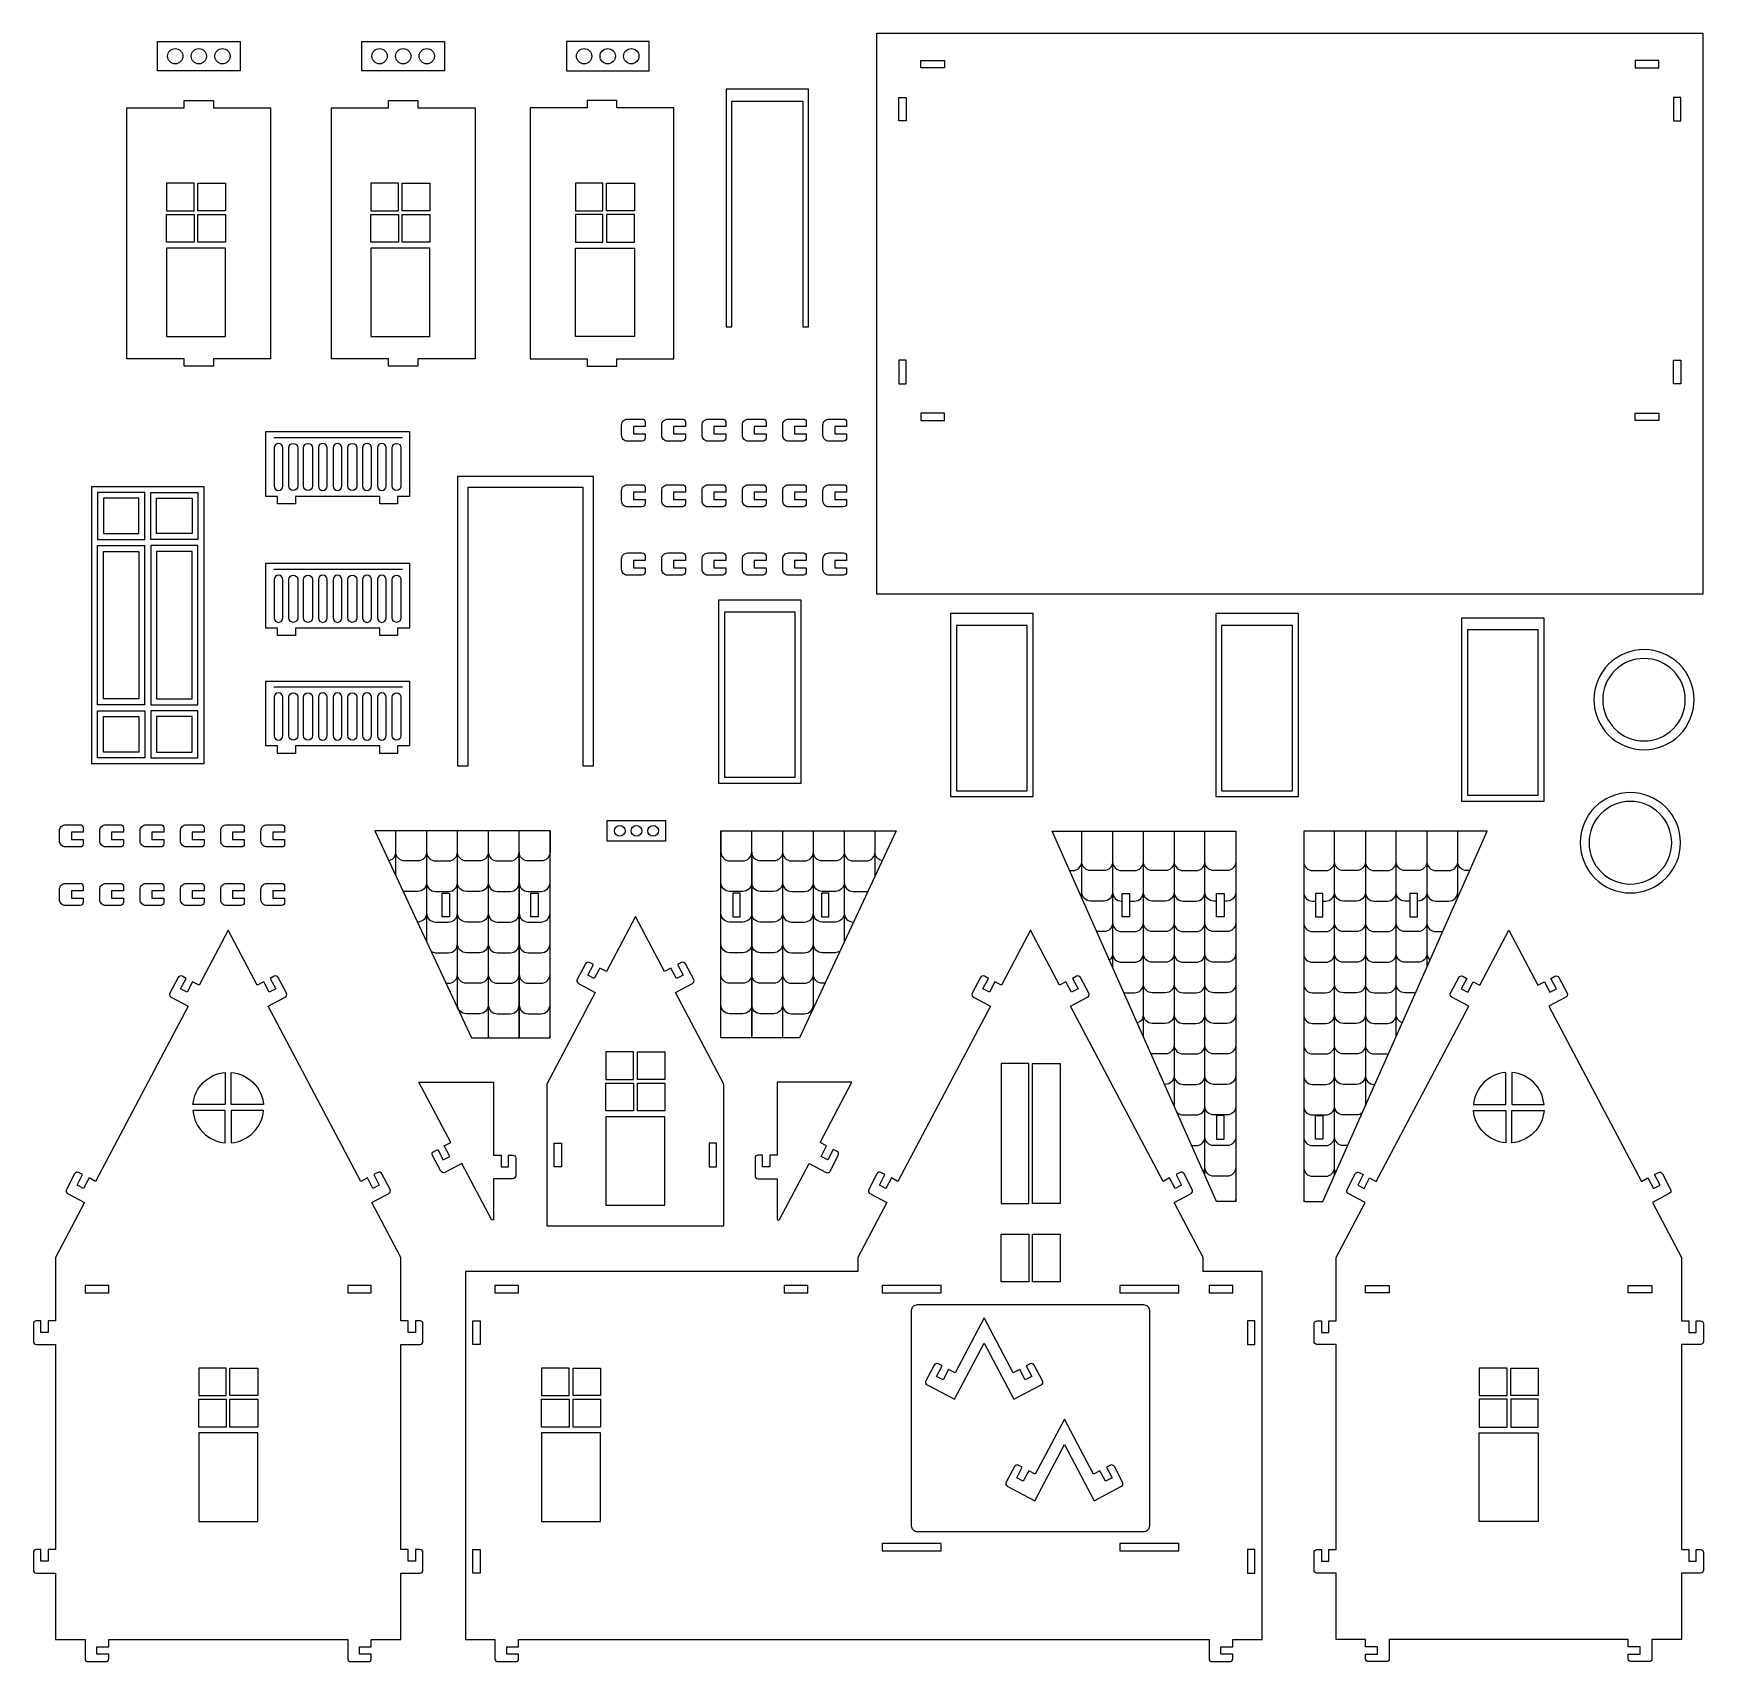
# Model space of a CAD drawing. Extents: x -77 to 93, y -55 to 56.
# Drawn here: x -20.4 to 92.8, y -54.7 to 55.7 of the extents above; entities that cross this region are included whole.
import ezdxf

# ---------------------------------------------------------------- set-up
doc = ezdxf.new("R2010")
doc.units = 0
doc.header["$MEASUREMENT"] = 0
doc.layers.add('LAYER1', color=7, linetype='CONTINUOUS')

msp = doc.modelspace()

# ---------------------------------------------------------------- linework, layer by layer
at = {"layer": 'LAYER1'}
for points in [[(92.79, 55.7), (92.79, 17.7), (36.79, 17.7), (36.79, 55.7)], [(-11.95, 55.15), (-6.35, 55.15), (-6.35, 53.15), (-11.95, 53.15)], [(1.9, 55.15), (7.5, 55.15), (7.5, 53.15), (1.9, 53.15)], [(21.36, 55.15), (15.76, 55.15), (15.76, 53.15), (21.36, 53.15)], [(41.39, 53.36), (39.79, 53.36), (39.79, 53.86), (41.39, 53.86)], [(88.19, 53.36), (89.79, 53.36), (89.79, 53.86), (88.19, 53.86)], [(-14.02, 50.65), (-10.15, 50.65), (-10.15, 51.15), (-8.15, 51.15), (-8.15, 50.65), (-4.29, 50.65), (-4.29, 33.65), (-8.15, 33.65), (-8.15, 33.15), (-10.15, 33.15), (-10.15, 33.65), (-14.02, 33.65)], [(-0.16, 50.65), (3.7, 50.65), (3.7, 51.15), (5.7, 51.15), (5.7, 50.65), (9.57, 50.65), (9.57, 33.65), (5.7, 33.65), (5.7, 33.15), (3.7, 33.15), (3.7, 33.65), (-0.16, 33.65)], [(23.04, 50.65), (19.17, 50.65), (19.17, 51.15), (17.17, 51.15), (17.17, 50.65), (13.31, 50.65), (13.31, 33.65), (17.17, 33.65), (17.17, 33.15), (19.17, 33.15), (19.17, 33.65), (23.04, 33.65)], [(26.98, 35.8), (26.98, 51.11), (31.78, 51.11), (31.78, 35.8), (32.18, 35.8), (32.18, 51.91), (26.58, 51.91), (26.58, 35.8)], [(38.29, 49.76), (38.29, 51.36), (38.79, 51.36), (38.79, 49.76)], [(91.29, 49.76), (91.29, 51.36), (90.79, 51.36), (90.79, 49.76)], [(-9.47, 45.55), (-11.35, 45.55), (-11.35, 43.67), (-9.47, 43.67)], [(-9.22, 43.67), (-9.22, 45.55), (-7.35, 45.55), (-7.35, 43.67)], [(4.38, 45.55), (2.51, 45.55), (2.51, 43.67), (4.38, 43.67)], [(4.63, 43.67), (4.63, 45.55), (6.51, 45.55), (6.51, 43.67)], [(18.24, 43.67), (18.24, 45.55), (16.37, 45.55), (16.37, 43.67)], [(18.49, 45.55), (20.37, 45.55), (20.37, 43.67), (18.49, 43.67)], [(-11.35, 41.55), (-11.35, 43.42), (-9.47, 43.42), (-9.47, 41.55)], [(-7.35, 41.55), (-9.22, 41.55), (-9.22, 43.42), (-7.35, 43.42)], [(2.51, 41.55), (2.51, 43.42), (4.38, 43.42), (4.38, 41.55)], [(6.51, 41.55), (4.63, 41.55), (4.63, 43.42), (6.51, 43.42)], [(16.37, 41.55), (18.24, 41.55), (18.24, 43.42), (16.37, 43.42)], [(20.37, 41.55), (20.37, 43.42), (18.49, 43.42), (18.49, 41.55)], [(-11.35, 35.15), (-7.35, 35.15), (-7.35, 41.15), (-11.35, 41.15)], [(2.51, 35.15), (6.51, 35.15), (6.51, 41.15), (2.51, 41.15)], [(20.37, 35.15), (16.37, 35.15), (16.37, 41.15), (20.37, 41.15)], [(38.29, 33.55), (38.29, 31.95), (38.79, 31.95), (38.79, 33.55)], [(91.29, 33.55), (91.29, 31.95), (90.79, 31.95), (90.79, 33.55)], [(41.39, 29.95), (39.79, 29.95), (39.79, 29.45), (41.39, 29.45)], [(88.19, 29.95), (89.79, 29.95), (89.79, 29.45), (88.19, 29.45)], [(-3.81, 24.31), (-4.61, 24.31), (-4.61, 28.71), (5.12, 28.71), (5.12, 24.31), (4.32, 24.31), (4.32, 23.81), (3.12, 23.81), (3.12, 24.31), (-2.61, 24.31), (-2.61, 23.81), (-3.81, 23.81)], [(17.59, 6.06), (17.59, 25.66), (8.39, 25.66), (8.39, 6.06), (9.11, 6.06), (9.11, 24.94), (16.87, 24.94), (16.87, 6.06)], [(-16.01, 24.59), (-16.01, 21.39), (-12.81, 21.39), (-12.81, 24.59)], [(-15.61, 24.19), (-15.61, 21.79), (-13.21, 21.79), (-13.21, 24.19)], [(-12.41, 21.39), (-12.41, 24.59), (-9.21, 24.59), (-9.21, 21.39)], [(-12.01, 21.79), (-12.01, 24.19), (-9.61, 24.19), (-9.61, 21.79)], [(-15.61, 10.59), (-15.61, 20.59), (-13.21, 20.59), (-13.21, 10.59)], [(-12.41, 10.19), (-9.21, 10.19), (-9.21, 20.99), (-12.41, 20.99)], [(-12.01, 10.59), (-9.61, 10.59), (-9.61, 20.59), (-12.01, 20.59)], [(-3.81, 15.38), (-4.61, 15.38), (-4.61, 19.78), (5.12, 19.78), (5.12, 15.38), (4.32, 15.38), (4.32, 14.88), (3.12, 14.88), (3.12, 15.38), (-2.61, 15.38), (-2.61, 14.88), (-3.81, 14.88)], [(31.67, 17.28), (26.07, 17.28), (26.07, 4.88), (31.67, 4.88)], [(31.27, 16.48), (26.47, 16.48), (26.47, 5.28), (31.27, 5.28)], [(47.4, 16.37), (41.8, 16.37), (41.8, 3.97), (47.4, 3.97)], [(65.37, 16.37), (59.77, 16.37), (59.77, 3.97), (65.37, 3.97)], [(82.03, 16.07), (76.43, 16.07), (76.43, 3.67), (82.03, 3.67)], [(47, 15.57), (42.2, 15.57), (42.2, 4.37), (47, 4.37)], [(64.97, 15.57), (60.17, 15.57), (60.17, 4.37), (64.97, 4.37)], [(81.63, 15.27), (76.83, 15.27), (76.83, 4.07), (81.63, 4.07)], [(-3.81, 7.4), (-4.61, 7.4), (-4.61, 11.8), (5.12, 11.8), (5.12, 7.4), (4.32, 7.4), (4.32, 6.9), (3.12, 6.9), (3.12, 7.4), (-2.61, 7.4), (-2.61, 6.9), (-3.81, 6.9)], [(-16.01, 9.79), (-12.81, 9.79), (-12.81, 6.59), (-16.01, 6.59)], [(-15.61, 9.39), (-13.21, 9.39), (-13.21, 6.99), (-15.61, 6.99)], [(-12.41, 6.59), (-9.21, 6.59), (-9.21, 9.79), (-12.41, 9.79)], [(-12.01, 6.99), (-9.61, 6.99), (-9.61, 9.39), (-12.01, 9.39)], [(18.53, 2.36), (22.48, 2.36), (22.48, 0.95), (18.53, 0.95)], [(9.32, -12.37), (9.32, -12.37), (13.85, -12.37), (14.65, -12.37), (14.65, 1.64), (2.78, 1.64), (9.32, -12.37), (9.32, -12.37), (9.32, -12.37)], [(38.1, 1.64), (31.56, -12.37), (27.03, -12.37), (26.23, -12.37), (26.23, 1.64), (38.1, 1.64), (38.1, 1.64), (38.1, 1.64), (38.1, 1.64)], [(59.83, -23.47), (59.83, -23.47), (48.69, 1.63), (61.13, 1.63), (61.13, -23.47), (59.83, -23.47), (59.83, -23.47), (59.83, -23.47)], [(73.17, -9.64), (73.17, -9.64), (78.17, 1.63), (65.73, 1.63), (65.73, -23.47), (67.03, -23.47), (72.36, -11.47), (72.36, -11.47)], [(7.34, -2.58), (7.84, -2.58), (7.84, -4.18), (7.34, -4.18)], [(13.35, -2.58), (13.85, -2.58), (13.85, -4.18), (13.35, -4.18)], [(13.35, -2.58), (13.85, -2.58), (13.85, -4.18), (13.35, -4.18)], [(27.53, -2.58), (27.03, -2.58), (27.03, -4.18), (27.53, -4.18)], [(27.53, -2.58), (27.03, -2.58), (27.03, -4.18), (27.53, -4.18)], [(33.54, -2.58), (33.04, -2.58), (33.04, -4.18), (33.54, -4.18)], [(53.43, -2.59), (53.93, -2.59), (53.93, -4.19), (53.43, -4.19)], [(59.83, -2.59), (60.33, -2.59), (60.33, -4.19), (59.83, -4.19)], [(67.03, -2.59), (66.53, -2.59), (66.53, -4.19), (67.03, -4.19)], [(73.44, -2.59), (72.93, -2.59), (72.93, -4.19), (73.44, -4.19)], [(20.31, -13.33), (18.44, -13.33), (18.44, -15.2), (20.31, -15.2)], [(20.57, -15.2), (20.57, -13.33), (22.44, -13.33), (22.44, -15.2)], [(47.1, -14.12), (45.23, -14.12), (45.23, -23.61), (47.1, -23.61)], [(47.35, -23.61), (47.35, -14.12), (49.23, -14.12), (49.23, -23.61)], [(18.44, -17.33), (18.44, -15.45), (20.31, -15.45), (20.31, -17.33)], [(22.44, -17.33), (20.57, -17.33), (20.57, -15.45), (22.44, -15.45)], [(18.44, -23.73), (22.44, -23.73), (22.44, -17.73), (18.44, -17.73)], [(60.33, -17.64), (59.83, -17.64), (59.83, -19.24), (60.33, -19.24)], [(66.53, -17.64), (67.03, -17.64), (67.03, -19.24), (66.53, -19.24)], [(14.94, -19.53), (15.44, -19.53), (15.44, -21.13), (14.94, -21.13)], [(25.94, -19.53), (25.44, -19.53), (25.44, -21.13), (25.94, -21.13)], [(45.23, -28.91), (45.23, -25.68), (47.1, -25.68), (47.1, -28.91)], [(49.23, -28.91), (47.35, -28.91), (47.35, -25.68), (49.23, -25.68)], [(-16.86, -29.16), (-16.86, -29.66), (-15.26, -29.66), (-15.26, -29.16)], [(0.94, -29.16), (0.94, -29.66), (2.54, -29.66), (2.54, -29.16)], [(10.92, -29.16), (10.92, -29.66), (12.52, -29.66), (12.52, -29.16)], [(30.52, -29.16), (30.52, -29.66), (32.12, -29.66), (32.12, -29.16)], [(37.16, -29.66), (41.16, -29.66), (41.16, -29.16), (37.16, -29.16)], [(53.27, -29.66), (57.27, -29.66), (57.27, -29.16), (53.27, -29.16)], [(59.32, -29.16), (59.32, -29.66), (60.92, -29.66), (60.92, -29.16)], [(71.53, -29.16), (71.53, -29.66), (69.93, -29.66), (69.93, -29.16)], [(89.33, -29.16), (89.33, -29.66), (87.73, -29.66), (87.73, -29.16)], [(9.42, -31.56), (9.92, -31.56), (9.92, -33.16), (9.42, -33.16)], [(62.42, -31.56), (61.92, -31.56), (61.92, -33.16), (62.42, -33.16)], [(-7.29, -34.76), (-9.16, -34.76), (-9.16, -36.63), (-7.29, -36.63)], [(-7.04, -36.63), (-7.04, -34.76), (-5.16, -34.76), (-5.16, -36.63)], [(15.96, -34.76), (14.08, -34.76), (14.08, -36.63), (15.96, -36.63)], [(16.21, -36.63), (16.21, -34.76), (18.08, -34.76), (18.08, -36.63)], [(79.51, -36.63), (79.51, -34.76), (77.63, -34.76), (77.63, -36.63)], [(79.76, -34.76), (81.63, -34.76), (81.63, -36.63), (79.76, -36.63)], [(-9.16, -38.76), (-9.16, -36.88), (-7.29, -36.88), (-7.29, -38.76)], [(-5.16, -38.76), (-7.04, -38.76), (-7.04, -36.88), (-5.16, -36.88)], [(14.08, -38.76), (14.08, -36.88), (15.96, -36.88), (15.96, -38.76)], [(18.08, -38.76), (16.21, -38.76), (16.21, -36.88), (18.08, -36.88)], [(77.63, -38.76), (79.51, -38.76), (79.51, -36.88), (77.63, -36.88)], [(81.63, -38.76), (81.63, -36.88), (79.76, -36.88), (79.76, -38.76)], [(-9.16, -45.16), (-5.16, -45.16), (-5.16, -39.16), (-9.16, -39.16)], [(14.08, -45.16), (18.08, -45.16), (18.08, -39.16), (14.08, -39.16)], [(81.63, -45.16), (77.63, -45.16), (77.63, -39.16), (81.63, -39.16)], [(9.42, -47.06), (9.92, -47.06), (9.92, -48.66), (9.42, -48.66)], [(37.16, -47.16), (41.16, -47.16), (41.16, -46.66), (37.16, -46.66)], [(53.27, -47.16), (57.27, -47.16), (57.27, -46.66), (53.27, -46.66)], [(62.42, -47.06), (61.92, -47.06), (61.92, -48.66), (62.42, -48.66)]]:
    msp.add_lwpolyline(points, close=True, dxfattribs=at)
for points in [[(20.9, 28.06), (19.9, 28.06, -0.414214), (19.5, 28.46), (19.5, 29.16, -0.414214), (19.9, 29.56), (20.9, 29.56, -0.414214), (21.1, 29.36), (21.1, 29.06), (20.3, 29.06), (20.3, 28.56), (21.1, 28.56), (21.1, 28.26, -0.414214)], [(23.63, 28.06), (22.63, 28.06, -0.414214), (22.23, 28.46), (22.23, 29.16, -0.414214), (22.63, 29.56), (23.63, 29.56, -0.414214), (23.83, 29.36), (23.83, 29.06), (23.03, 29.06), (23.03, 28.56), (23.83, 28.56), (23.83, 28.26, -0.414214)], [(26.36, 28.06), (25.36, 28.06, -0.414214), (24.96, 28.46), (24.96, 29.16, -0.414214), (25.36, 29.56), (26.36, 29.56, -0.414214), (26.56, 29.36), (26.56, 29.06), (25.76, 29.06), (25.76, 28.56), (26.56, 28.56), (26.56, 28.26, -0.414214)], [(29.09, 28.06), (28.09, 28.06, -0.414214), (27.69, 28.46), (27.69, 29.16, -0.414214), (28.09, 29.56), (29.09, 29.56, -0.414214), (29.29, 29.36), (29.29, 29.06), (28.49, 29.06), (28.49, 28.56), (29.29, 28.56), (29.29, 28.26, -0.414214)], [(31.82, 28.06), (30.82, 28.06, -0.414214), (30.42, 28.46), (30.42, 29.16, -0.414214), (30.82, 29.56), (31.82, 29.56, -0.414214), (32.02, 29.36), (32.02, 29.06), (31.22, 29.06), (31.22, 28.56), (32.02, 28.56), (32.02, 28.26, -0.414214)], [(34.55, 28.06), (33.55, 28.06, -0.414214), (33.15, 28.46), (33.15, 29.16, -0.414214), (33.55, 29.56), (34.55, 29.56, -0.414214), (34.75, 29.36), (34.75, 29.06), (33.95, 29.06), (33.95, 28.56), (34.75, 28.56), (34.75, 28.26, -0.414214)], [(-3.45, 25.01), (-3.45, 27.61, 1), (-4.05, 27.61), (-4.05, 25.01, 1)], [(-3.05, 25.01), (-3.05, 27.61, -1), (-2.45, 27.61), (-2.45, 25.01, -1)], [(-2.05, 25.01), (-2.05, 27.61, -1), (-1.45, 27.61), (-1.45, 25.01, -1)], [(-0.45, 25.01), (-0.45, 27.61, 1), (-1.05, 27.61), (-1.05, 25.01, 1)], [(0.55, 25.01), (0.55, 27.61, 1), (-0.05, 27.61), (-0.05, 25.01, 1)], [(0.95, 25.01), (0.95, 27.61, -1), (1.55, 27.61), (1.55, 25.01, -1)], [(2.55, 25.01), (2.55, 27.61, 1), (1.95, 27.61), (1.95, 25.01, 1)], [(3.55, 25.01), (3.55, 27.61, 1), (2.95, 27.61), (2.95, 25.01, 1)], [(3.95, 25.01), (3.95, 27.61, -1), (4.55, 27.61), (4.55, 25.01, -1)], [(20.9, 23.61), (19.9, 23.61, -0.414214), (19.5, 24.01), (19.5, 24.71, -0.414214), (19.9, 25.11), (20.9, 25.11, -0.414214), (21.1, 24.91), (21.1, 24.61), (20.3, 24.61), (20.3, 24.11), (21.1, 24.11), (21.1, 23.81, -0.414214)], [(23.63, 23.61), (22.63, 23.61, -0.414214), (22.23, 24.01), (22.23, 24.71, -0.414214), (22.63, 25.11), (23.63, 25.11, -0.414214), (23.83, 24.91), (23.83, 24.61), (23.03, 24.61), (23.03, 24.11), (23.83, 24.11), (23.83, 23.81, -0.414214)], [(26.36, 23.61), (25.36, 23.61, -0.414214), (24.96, 24.01), (24.96, 24.71, -0.414214), (25.36, 25.11), (26.36, 25.11, -0.414214), (26.56, 24.91), (26.56, 24.61), (25.76, 24.61), (25.76, 24.11), (26.56, 24.11), (26.56, 23.81, -0.414214)], [(29.09, 23.61), (28.09, 23.61, -0.414214), (27.69, 24.01), (27.69, 24.71, -0.414214), (28.09, 25.11), (29.09, 25.11, -0.414214), (29.29, 24.91), (29.29, 24.61), (28.49, 24.61), (28.49, 24.11), (29.29, 24.11), (29.29, 23.81, -0.414214)], [(31.82, 23.61), (30.82, 23.61, -0.414214), (30.42, 24.01), (30.42, 24.71, -0.414214), (30.82, 25.11), (31.82, 25.11, -0.414214), (32.02, 24.91), (32.02, 24.61), (31.22, 24.61), (31.22, 24.11), (32.02, 24.11), (32.02, 23.81, -0.414214)], [(34.55, 23.61), (33.55, 23.61, -0.414214), (33.15, 24.01), (33.15, 24.71, -0.414214), (33.55, 25.11), (34.55, 25.11, -0.414214), (34.75, 24.91), (34.75, 24.61), (33.95, 24.61), (33.95, 24.11), (34.75, 24.11), (34.75, 23.81, -0.414214)], [(20.9, 18.98), (19.9, 18.98, -0.414214), (19.5, 19.38), (19.5, 20.08, -0.414214), (19.9, 20.48), (20.9, 20.48, -0.414214), (21.1, 20.28), (21.1, 19.98), (20.3, 19.98), (20.3, 19.48), (21.1, 19.48), (21.1, 19.18, -0.414214)], [(23.63, 18.98), (22.63, 18.98, -0.414214), (22.23, 19.38), (22.23, 20.08, -0.414214), (22.63, 20.48), (23.63, 20.48, -0.414214), (23.83, 20.28), (23.83, 19.98), (23.03, 19.98), (23.03, 19.48), (23.83, 19.48), (23.83, 19.18, -0.414214)], [(26.36, 18.98), (25.36, 18.98, -0.414214), (24.96, 19.38), (24.96, 20.08, -0.414214), (25.36, 20.48), (26.36, 20.48, -0.414214), (26.56, 20.28), (26.56, 19.98), (25.76, 19.98), (25.76, 19.48), (26.56, 19.48), (26.56, 19.18, -0.414214)], [(29.09, 18.98), (28.09, 18.98, -0.414214), (27.69, 19.38), (27.69, 20.08, -0.414214), (28.09, 20.48), (29.09, 20.48, -0.414214), (29.29, 20.28), (29.29, 19.98), (28.49, 19.98), (28.49, 19.48), (29.29, 19.48), (29.29, 19.18, -0.414214)], [(31.82, 18.98), (30.82, 18.98, -0.414214), (30.42, 19.38), (30.42, 20.08, -0.414214), (30.82, 20.48), (31.82, 20.48, -0.414214), (32.02, 20.28), (32.02, 19.98), (31.22, 19.98), (31.22, 19.48), (32.02, 19.48), (32.02, 19.18, -0.414214)], [(34.55, 18.98), (33.55, 18.98, -0.414214), (33.15, 19.38), (33.15, 20.08, -0.414214), (33.55, 20.48), (34.55, 20.48, -0.414214), (34.75, 20.28), (34.75, 19.98), (33.95, 19.98), (33.95, 19.48), (34.75, 19.48), (34.75, 19.18, -0.414214)], [(-3.45, 16.08), (-3.45, 18.68, 1), (-4.05, 18.68), (-4.05, 16.08, 1)], [(-3.05, 16.08), (-3.05, 18.68, -1), (-2.45, 18.68), (-2.45, 16.08, -1)], [(-2.05, 16.08), (-2.05, 18.68, -1), (-1.45, 18.68), (-1.45, 16.08, -1)], [(-0.45, 16.08), (-0.45, 18.68, 1), (-1.05, 18.68), (-1.05, 16.08, 1)], [(0.55, 16.08), (0.55, 18.68, 1), (-0.05, 18.68), (-0.05, 16.08, 1)], [(0.95, 16.08), (0.95, 18.68, -1), (1.55, 18.68), (1.55, 16.08, -1)], [(2.55, 16.08), (2.55, 18.68, 1), (1.95, 18.68), (1.95, 16.08, 1)], [(3.55, 16.08), (3.55, 18.68, 1), (2.95, 18.68), (2.95, 16.08, 1)], [(3.95, 16.08), (3.95, 18.68, -1), (4.55, 18.68), (4.55, 16.08, -1)], [(88.8, 13.93, 0.414214), (85.4, 10.54, 0.414214), (88.8, 7.14, 0.414214), (92.19, 10.54, 0.414214)], [(88.8, 13.33, 0.414214), (86, 10.54, 0.414214), (88.8, 7.74, 0.414214), (91.59, 10.54, 0.414214)], [(-3.45, 8.1), (-3.45, 10.7, 1), (-4.05, 10.7), (-4.05, 8.1, 1)], [(-3.05, 8.1), (-3.05, 10.7, -1), (-2.45, 10.7), (-2.45, 8.1, -1)], [(-2.05, 8.1), (-2.05, 10.7, -1), (-1.45, 10.7), (-1.45, 8.1, -1)], [(-0.45, 8.1), (-0.45, 10.7, 1), (-1.05, 10.7), (-1.05, 8.1, 1)], [(0.55, 8.1), (0.55, 10.7, 1), (-0.05, 10.7), (-0.05, 8.1, 1)], [(0.95, 8.1), (0.95, 10.7, -1), (1.55, 10.7), (1.55, 8.1, -1)], [(2.55, 8.1), (2.55, 10.7, 1), (1.95, 10.7), (1.95, 8.1, 1)], [(3.55, 8.1), (3.55, 10.7, 1), (2.95, 10.7), (2.95, 8.1, 1)], [(3.95, 8.1), (3.95, 10.7, -1), (4.55, 10.7), (4.55, 8.1, -1)], [(87.87, 4.24, 0.414214), (84.47, 0.84, 0.414214), (87.87, -2.56, 0.414214), (91.27, 0.84, 0.414214)], [(87.87, 3.64, 0.414214), (85.07, 0.84, 0.414214), (87.87, -1.96, 0.414214), (90.67, 0.84, 0.414214)], [(-17.19, 0.56), (-18.19, 0.56, -0.414214), (-18.59, 0.96), (-18.59, 1.66, -0.414214), (-18.19, 2.06), (-17.19, 2.06, -0.414214), (-16.99, 1.86), (-16.99, 1.56), (-17.79, 1.56), (-17.79, 1.06), (-16.99, 1.06), (-16.99, 0.76, -0.414214)], [(-14.46, 0.56), (-15.46, 0.56, -0.414214), (-15.86, 0.96), (-15.86, 1.66, -0.414214), (-15.46, 2.06), (-14.46, 2.06, -0.414214), (-14.26, 1.86), (-14.26, 1.56), (-15.06, 1.56), (-15.06, 1.06), (-14.26, 1.06), (-14.26, 0.76, -0.414214)], [(-11.73, 0.56), (-12.73, 0.56, -0.414214), (-13.13, 0.96), (-13.13, 1.66, -0.414214), (-12.73, 2.06), (-11.73, 2.06, -0.414214), (-11.53, 1.86), (-11.53, 1.56), (-12.33, 1.56), (-12.33, 1.06), (-11.53, 1.06), (-11.53, 0.76, -0.414214)], [(-9, 0.56), (-10, 0.56, -0.414214), (-10.4, 0.96), (-10.4, 1.66, -0.414214), (-10, 2.06), (-9, 2.06, -0.414214), (-8.8, 1.86), (-8.8, 1.56), (-9.6, 1.56), (-9.6, 1.06), (-8.8, 1.06), (-8.8, 0.76, -0.414214)], [(-6.27, 0.56), (-7.27, 0.56, -0.414214), (-7.67, 0.96), (-7.67, 1.66, -0.414214), (-7.27, 2.06), (-6.27, 2.06, -0.414214), (-6.07, 1.86), (-6.07, 1.56), (-6.87, 1.56), (-6.87, 1.06), (-6.07, 1.06), (-6.07, 0.76, -0.414214)], [(-3.54, 0.56), (-4.54, 0.56, -0.414214), (-4.94, 0.96), (-4.94, 1.66, -0.414214), (-4.54, 2.06), (-3.54, 2.06, -0.414214), (-3.34, 1.86), (-3.34, 1.56), (-4.14, 1.56), (-4.14, 1.06), (-3.34, 1.06), (-3.34, 0.76, -0.414214)], [(-17.19, -3.41), (-18.19, -3.41, -0.414214), (-18.59, -3.01), (-18.59, -2.31, -0.414214), (-18.19, -1.91), (-17.19, -1.91, -0.414214), (-16.99, -2.11), (-16.99, -2.41), (-17.79, -2.41), (-17.79, -2.91), (-16.99, -2.91), (-16.99, -3.21, -0.414214)], [(-14.46, -3.41), (-15.46, -3.41, -0.414214), (-15.86, -3.01), (-15.86, -2.31, -0.414214), (-15.46, -1.91), (-14.46, -1.91, -0.414214), (-14.26, -2.11), (-14.26, -2.41), (-15.06, -2.41), (-15.06, -2.91), (-14.26, -2.91), (-14.26, -3.21, -0.414214)], [(-11.73, -3.41), (-12.73, -3.41, -0.414214), (-13.13, -3.01), (-13.13, -2.31, -0.414214), (-12.73, -1.91), (-11.73, -1.91, -0.414214), (-11.53, -2.11), (-11.53, -2.41), (-12.33, -2.41), (-12.33, -2.91), (-11.53, -2.91), (-11.53, -3.21, -0.414214)], [(-9, -3.41), (-10, -3.41, -0.414214), (-10.4, -3.01), (-10.4, -2.31, -0.414214), (-10, -1.91), (-9, -1.91, -0.414214), (-8.8, -2.11), (-8.8, -2.41), (-9.6, -2.41), (-9.6, -2.91), (-8.8, -2.91), (-8.8, -3.21, -0.414214)], [(-6.27, -3.41), (-7.27, -3.41, -0.414214), (-7.67, -3.01), (-7.67, -2.31, -0.414214), (-7.27, -1.91), (-6.27, -1.91, -0.414214), (-6.07, -2.11), (-6.07, -2.41), (-6.87, -2.41), (-6.87, -2.91), (-6.07, -2.91), (-6.07, -3.21, -0.414214)], [(-3.54, -3.41), (-4.54, -3.41, -0.414214), (-4.94, -3.01), (-4.94, -2.31, -0.414214), (-4.54, -1.91), (-3.54, -1.91, -0.414214), (-3.34, -2.11), (-3.34, -2.41), (-4.14, -2.41), (-4.14, -2.91), (-3.34, -2.91), (-3.34, -3.21, -0.414214)], [(26.44, -25.13), (26.44, -25.13), (26.44, -15.53), (23.16, -9.3), (24.31, -8.69, 0.414214), (24.39, -8.42), (23.83, -7.36, 0.414214), (23.56, -7.28), (23.29, -7.42), (23.67, -8.13), (23.23, -8.36), (22.85, -7.65), (22.41, -7.88), (20.44, -4.15), (18.47, -7.88), (18.03, -7.65), (17.65, -8.36), (17.21, -8.13), (17.59, -7.42), (17.32, -7.28, 0.414214), (17.05, -7.36), (16.49, -8.42, 0.414214), (16.57, -8.69), (17.72, -9.3), (14.44, -15.53), (14.44, -25.13), (26.44, -25.13), (26.44, -25.13), (26.44, -25.13)], [(-16.96, -22.59), (-17.4, -22.36), (-17.03, -21.65), (-17.3, -21.51, 0.414214), (-17.57, -21.59), (-18.13, -22.66, 0.414214), (-18.04, -22.93), (-16.89, -23.53), (-18.86, -27.26), (-18.86, -31.56), (-19.36, -31.56), (-19.36, -32.36), (-19.86, -32.36), (-19.86, -31.56), (-20.16, -31.56, 0.414214), (-20.36, -31.76), (-20.36, -32.96, 0.414214), (-20.16, -33.16), (-18.86, -33.16), (-18.86, -47.06), (-19.36, -47.06), (-19.36, -47.86), (-19.86, -47.86), (-19.86, -47.06), (-20.16, -47.06, 0.414214), (-20.36, -47.26), (-20.36, -48.46, 0.414214), (-20.16, -48.66), (-18.86, -48.66), (-18.86, -53.16), (-16.86, -53.16), (-16.86, -54.46, 0.414214), (-16.66, -54.66), (-15.46, -54.66, 0.414214), (-15.26, -54.46), (-15.26, -54.16), (-16.06, -54.16), (-16.06, -53.66), (-15.26, -53.66), (-15.26, -53.16), (0.94, -53.16), (0.94, -54.46, 0.414214), (1.14, -54.66), (2.34, -54.66, 0.414214), (2.54, -54.46), (2.54, -54.16), (1.74, -54.16), (1.74, -53.66), (2.54, -53.66), (2.54, -53.16), (4.54, -53.16), (4.54, -48.66), (5.84, -48.66, 0.414214), (6.04, -48.46), (6.04, -47.26, 0.414214), (5.84, -47.06), (5.54, -47.06), (5.54, -47.86), (5.04, -47.86), (5.04, -47.06), (4.54, -47.06), (4.54, -33.16), (5.84, -33.16, 0.414214), (6.04, -32.96), (6.04, -31.76, 0.414214), (5.84, -31.56), (5.54, -31.56), (5.54, -32.36), (5.04, -32.36), (5.04, -31.56), (4.54, -31.56), (4.54, -27.26), (2.57, -23.53), (3.72, -22.93, 0.414214), (3.81, -22.66), (3.25, -21.59, 0.414214), (2.98, -21.51), (2.71, -21.65), (3.08, -22.36), (2.64, -22.59), (2.27, -21.88), (1.83, -22.12), (-4.45, -10.23), (-3.3, -9.62, 0.414214), (-3.21, -9.35), (-3.77, -8.29, 0.414214), (-4.04, -8.21), (-4.31, -8.35), (-3.93, -9.05), (-4.38, -9.29), (-4.75, -8.58), (-5.19, -8.81), (-7.16, -5.08), (-9.13, -8.81), (-9.57, -8.58), (-9.94, -9.29), (-10.39, -9.05), (-10.01, -8.35), (-10.28, -8.21, 0.414214), (-10.55, -8.29), (-11.11, -9.35, 0.414214), (-11.03, -9.62), (-9.88, -10.23), (-16.15, -22.12), (-16.59, -21.88)], [(60.92, -53.66), (60.92, -53.16), (62.92, -53.16), (62.92, -28.21), (58.92, -28.21), (58.92, -27.26), (56.95, -23.53), (58.1, -22.93, 0.414214), (58.18, -22.66), (57.62, -21.59, 0.414214), (57.35, -21.51), (57.08, -21.65), (57.46, -22.36), (57.02, -22.59), (56.64, -21.88), (56.2, -22.12), (49.93, -10.23), (51.08, -9.62, 0.414214), (51.16, -9.35), (50.6, -8.29, 0.414214), (50.33, -8.21), (50.07, -8.35), (50.44, -9.05), (50, -9.29), (49.62, -8.58), (49.18, -8.81), (47.21, -5.08), (45.25, -8.81), (44.8, -8.58), (44.43, -9.29), (43.99, -9.05), (44.36, -8.35), (44.1, -8.21, 0.414214), (43.83, -8.29), (43.27, -9.35, 0.414214), (43.35, -9.62), (44.5, -10.23), (38.23, -22.12), (37.79, -21.88), (37.41, -22.59), (36.97, -22.36), (37.34, -21.65), (37.08, -21.51, 0.414214), (36.81, -21.59), (36.25, -22.66, 0.414214), (36.33, -22.93), (37.48, -23.53), (35.51, -27.26), (35.51, -28.21), (8.92, -28.21), (8.92, -53.16), (10.92, -53.16), (10.92, -54.46, 0.414214), (11.12, -54.66), (12.32, -54.66, 0.414214), (12.52, -54.46), (12.52, -54.16), (11.72, -54.16), (11.72, -53.66), (12.52, -53.66), (12.52, -53.16), (59.32, -53.16), (59.32, -54.46, 0.414214), (59.52, -54.66), (60.72, -54.66, 0.414214), (60.92, -54.46), (60.92, -54.16), (60.12, -54.16), (60.12, -53.66)], [(89.43, -22.59), (89.88, -22.36), (89.5, -21.65), (89.77, -21.51, -0.414214), (90.04, -21.59), (90.6, -22.66, -0.414214), (90.51, -22.93), (89.36, -23.53), (91.33, -27.26), (91.33, -31.56), (91.83, -31.56), (91.83, -32.36), (92.33, -32.36), (92.33, -31.56), (92.63, -31.56, -0.414214), (92.83, -31.76), (92.83, -32.96, -0.414214), (92.63, -33.16), (91.33, -33.16), (91.33, -47.06), (91.83, -47.06), (91.83, -47.86), (92.33, -47.86), (92.33, -47.06), (92.63, -47.06, -0.414214), (92.83, -47.26), (92.83, -48.46, -0.414214), (92.63, -48.66), (91.33, -48.66), (91.33, -53.16), (89.33, -53.16), (89.33, -54.46, -0.414214), (89.13, -54.66), (87.93, -54.66, -0.414214), (87.73, -54.46), (87.73, -54.16), (88.53, -54.16), (88.53, -53.66), (87.73, -53.66), (87.73, -53.16), (71.53, -53.16), (71.53, -54.46, -0.414214), (71.33, -54.66), (70.13, -54.66, -0.414214), (69.93, -54.46), (69.93, -54.16), (70.73, -54.16), (70.73, -53.66), (69.93, -53.66), (69.93, -53.16), (67.93, -53.16), (67.93, -48.66), (66.63, -48.66, -0.414214), (66.43, -48.46), (66.43, -47.26, -0.414214), (66.63, -47.06), (66.93, -47.06), (66.93, -47.86), (67.43, -47.86), (67.43, -47.06), (67.93, -47.06), (67.93, -33.16), (66.63, -33.16, -0.414214), (66.43, -32.96), (66.43, -31.76, -0.414214), (66.63, -31.56), (66.93, -31.56), (66.93, -32.36), (67.43, -32.36), (67.43, -31.56), (67.93, -31.56), (67.93, -27.26), (69.9, -23.53), (68.75, -22.93, -0.414214), (68.67, -22.66), (69.23, -21.59, -0.414214), (69.5, -21.51), (69.76, -21.65), (69.39, -22.36), (69.83, -22.59), (70.2, -21.88), (70.65, -22.12), (76.92, -10.23), (75.77, -9.62, -0.414214), (75.68, -9.35), (76.24, -8.29, -0.414214), (76.51, -8.21), (76.78, -8.35), (76.41, -9.05), (76.85, -9.29), (77.22, -8.58), (77.66, -8.81), (79.63, -5.08), (81.6, -8.81), (82.04, -8.58), (82.42, -9.29), (82.86, -9.05), (82.49, -8.35), (82.75, -8.21, -0.414214), (83.02, -8.29), (83.58, -9.35, -0.414214), (83.5, -9.62), (82.35, -10.23), (88.62, -22.12), (89.06, -21.88)], [(-7.36, -14.72), (-7.36, -16.91), (-9.55, -16.91, -0.366118)], [(-6.96, -14.72, -0.366118), (-4.77, -16.91), (-6.96, -16.91)], [(10.83, -20.33), (11.33, -20.33), (11.33, -21.13), (11.83, -21.13), (11.83, -20.33), (12.13, -20.33, -0.414214), (12.33, -20.53), (12.33, -21.73, -0.414214), (12.13, -21.93), (10.83, -21.93), (10.83, -24.66, -0.782614), (10.68, -24.69), (8.67, -20.89), (7.52, -21.5, -0.414214), (7.25, -21.41), (6.69, -20.35, -0.414214), (6.77, -20.08), (7.04, -19.94), (7.41, -20.65), (7.85, -20.42), (7.48, -19.71), (7.92, -19.47), (7.92, -19.47), (7.92, -19.47), (5.77, -15.38), (7.5, -15.38), (7.5, -15.38), (9.1, -15.38), (9.1, -15.38), (10.83, -15.38)], [(30.05, -20.33), (29.55, -20.33), (29.55, -21.13), (29.05, -21.13), (29.05, -20.33), (28.75, -20.33, 0.414214), (28.55, -20.53), (28.55, -21.73, 0.414214), (28.75, -21.93), (30.05, -21.93), (30.05, -24.66, 0.782614), (30.2, -24.69), (32.21, -20.89), (33.36, -21.5, 0.414214), (33.63, -21.41), (34.19, -20.35, 0.414214), (34.11, -20.08), (33.84, -19.94), (33.47, -20.65), (33.03, -20.42), (33.4, -19.71), (32.96, -19.47), (32.96, -19.47), (32.96, -19.47), (35.11, -15.38), (33.38, -15.38), (33.38, -15.38), (31.78, -15.38), (31.78, -15.38), (30.05, -15.38)], [(79.43, -14.72, 0.366118), (77.24, -16.91), (79.43, -16.91)], [(79.83, -14.72), (79.83, -16.91), (82.02, -16.91, 0.366118)], [(-7.36, -19.5), (-7.36, -17.31), (-9.55, -17.31, 0.366118)], [(-6.96, -19.5, 0.366118), (-4.77, -17.31), (-6.96, -17.31)], [(79.43, -19.5, -0.366118), (77.24, -17.31), (79.43, -17.31)], [(79.83, -19.5), (79.83, -17.31), (82.02, -17.31, -0.366118)], [(39.56, -30.46), (54.87, -30.46, -0.414214), (55.27, -30.86), (55.27, -45.46, -0.414214), (54.87, -45.86), (39.56, -45.86, -0.414214), (39.16, -45.46), (39.16, -30.86, -0.414214)], [(41.22, -34.62), (40.95, -34.48, 0.414214), (40.68, -34.57), (40.12, -35.63, 0.414214), (40.21, -35.9), (42.07, -36.88), (44.08, -33.07), (46.08, -36.88), (47.94, -35.9, 0.414214), (48.03, -35.63), (47.47, -34.57, 0.414214), (47.2, -34.48), (46.93, -34.62), (47.3, -35.33), (46.86, -35.57), (46.49, -34.86), (46.05, -35.09), (44.08, -31.36), (42.11, -35.09), (41.66, -34.86), (41.29, -35.57), (40.85, -35.33)], [(46.65, -41.49), (46.39, -41.35, 0.414214), (46.12, -41.44), (45.56, -42.5, 0.414214), (45.64, -42.77), (47.5, -43.75), (49.51, -39.94), (51.52, -43.75), (53.38, -42.77, 0.414214), (53.46, -42.5), (52.9, -41.44, 0.414214), (52.63, -41.35), (52.36, -41.49), (52.74, -42.2), (52.3, -42.43), (51.92, -41.73), (51.48, -41.96), (49.51, -38.22), (47.54, -41.96), (47.1, -41.73), (46.72, -42.43), (46.28, -42.2)]]:
    msp.add_lwpolyline(points, format="xyb", close=True, dxfattribs=at)
for points in [[(-4.06, 28.31), (4.65, 28.31)], [(-8.81, 6.19), (-16.41, 6.19), (-16.41, 24.99), (-8.81, 24.99), (-8.81, 6.19)], [(-16.41, 24.99), (-16.41, 24.99)], [(-12.81, 10.19), (-16.01, 10.19), (-16.01, 20.99), (-12.81, 20.99)], [(-12.81, 10.19), (-12.81, 20.99)], [(-4.06, 19.38), (4.65, 19.38)], [(-4.06, 11.4), (4.65, 11.4)], [(4.2, -1.41), (4.2, 0.21)], [(36.68, -1.41), (36.68, 0.21)], [(50.69, -2.88), (50.69, -2.51)], [(50.69, -2.88), (50.69, -2.51)], [(76.17, -2.88), (76.17, -2.51)], [(76.17, -2.88), (76.17, -2.51)], [(6.29, -3.93), (6.29, -5.88)], [(6.29, -3.93), (6.29, -5.88)], [(34.59, -3.93), (34.59, -5.88)], [(34.59, -3.93), (34.59, -5.88)], [(52.78, -6.66), (52.78, -7.58)], [(52.78, -6.66), (52.78, -7.58)], [(74.08, -6.66), (74.08, -7.58)], [(74.08, -6.66), (74.08, -7.58)], [(8.38, -10.36), (8.38, -10.15)], [(8.38, -10.36), (8.38, -10.15)], [(32.5, -10.36), (32.5, -10.15)], [(32.5, -10.36), (32.5, -10.15)], [(54.87, -12.28), (54.87, -10.8)], [(54.87, -12.28), (54.87, -10.8)], [(72, -12.28), (72, -10.8)], [(72, -12.28), (72, -10.8)], [(56.95, -14.94), (56.95, -16.99)], [(56.95, -14.94), (56.95, -16.99)], [(69.91, -14.94), (69.91, -16.99)], [(69.91, -14.94), (69.91, -16.99)], [(59.04, -21.69), (59.04, -21.15)], [(59.04, -21.69), (59.04, -21.15)], [(67.82, -21.69), (67.82, -21.15)], [(67.82, -21.69), (67.82, -21.15)], [(61.13, -23.23), (61.13, -23.47)], [(65.73, -23.23), (65.73, -23.47)], [(58.92, -28.07), (58.92, -28.07)]]:
    msp.add_lwpolyline(points, dxfattribs=at)
for points in [[(3.72, -0.38, 0.356178), (4.2, 0.21), (4.2, 1.64)], [(6.29, 1.64), (6.29, 0.21, -0.414214), (5.69, -0.39), (4.8, -0.39, -0.414214), (4.2, 0.21), (4.2, 1.64)], [(6.29, 1.64), (6.29, 0.21, 0.414214), (6.89, -0.39), (7.78, -0.39, 0.414214), (8.38, 0.21), (8.38, 1.64)], [(10.47, 1.64), (10.47, 0.21, -0.414214), (9.87, -0.39), (8.98, -0.39, -0.414214), (8.38, 0.21), (8.38, 1.64)], [(10.47, 1.64), (10.47, 0.21, 0.414214), (11.07, -0.39), (11.96, -0.39, 0.414214), (12.56, 0.21), (12.56, 1.64)], [(14.65, 1.64), (14.65, 0.21, -0.414214), (14.05, -0.39), (13.16, -0.39, -0.414214), (12.56, 0.21), (12.56, 1.64)], [(26.23, 1.64), (26.23, 0.21, 0.414214), (26.83, -0.39), (27.72, -0.39, 0.414214), (28.32, 0.21), (28.32, 1.64)], [(30.41, 1.64), (30.41, 0.21, -0.414214), (29.81, -0.39), (28.92, -0.39, -0.414214), (28.32, 0.21), (28.32, 1.64)], [(30.41, 1.64), (30.41, 0.21, 0.414214), (31.01, -0.39), (31.9, -0.39, 0.414214), (32.5, 0.21), (32.5, 1.64)], [(34.59, 1.64), (34.59, 0.21, -0.414214), (33.99, -0.39), (33.1, -0.39, -0.414214), (32.5, 0.21), (32.5, 1.64)], [(34.59, 1.64), (34.59, 0.21, 0.414214), (35.19, -0.39), (36.08, -0.39, 0.414214), (36.68, 0.21), (36.68, 1.64)], [(37.16, -0.38, -0.356178), (36.68, 0.21), (36.68, 1.64)], [(49.87, -1.04), (50.09, -1.04, 0.414214), (50.69, -0.44), (50.69, 1.63)], [(52.78, 1.63), (52.78, -0.44, -0.414214), (52.18, -1.04), (51.29, -1.04, -0.414214), (50.69, -0.44), (50.69, 1.63)], [(52.78, 1.63), (52.78, -0.44, 0.414214), (53.38, -1.04), (54.27, -1.04, 0.414214), (54.87, -0.44), (54.87, 1.63)], [(56.95, 1.63), (56.95, -0.44, -0.414214), (56.35, -1.04), (55.47, -1.04, -0.414214), (54.87, -0.44), (54.87, 1.63)], [(56.95, 1.63), (56.95, -0.44, 0.414214), (57.56, -1.04), (58.44, -1.04, 0.414214), (59.04, -0.44), (59.04, 1.63)], [(61.13, 1.63), (61.13, -0.44, -0.414214), (60.53, -1.04), (59.64, -1.04, -0.414214), (59.04, -0.44), (59.04, 1.63)], [(65.73, 1.63), (65.73, -0.44, 0.414214), (66.33, -1.04), (67.22, -1.04, 0.414214), (67.82, -0.44), (67.82, 1.63)], [(69.91, 1.63), (69.91, -0.44, -0.414214), (69.31, -1.04), (68.42, -1.04, -0.414214), (67.82, -0.44), (67.82, 1.63)], [(69.91, 1.63), (69.91, -0.44, 0.414214), (70.51, -1.04), (71.4, -1.04, 0.414214), (72, -0.44), (72, 1.63)], [(74.08, 1.63), (74.08, -0.44, -0.414214), (73.48, -1.04), (72.6, -1.04, -0.414214), (72, -0.44), (72, 1.63)], [(74.08, 1.63), (74.08, -0.44, 0.414214), (74.69, -1.04), (75.57, -1.04, 0.414214), (76.17, -0.44), (76.17, 1.63)], [(76.99, -1.04), (76.77, -1.04, -0.414214), (76.17, -0.44), (76.17, 1.63)], [(6.29, 0.21), (6.29, -1.86, -0.414214), (5.69, -2.46), (4.8, -2.46, -0.047441), (4.69, -2.45, -0.047441)], [(6.29, 0.21), (6.29, -1.86, 0.414214), (6.89, -2.46), (7.78, -2.46, 0.414214), (8.38, -1.86), (8.38, 0.21)], [(10.47, 0.21), (10.47, -1.86, -0.414214), (9.87, -2.46), (8.98, -2.46, -0.414214), (8.38, -1.86), (8.38, 0.21)], [(10.47, 0.21), (10.47, -1.86, 0.414214), (11.07, -2.46), (11.96, -2.46, 0.414214), (12.56, -1.86), (12.56, 0.21)], [(12.56, 0.21), (12.56, -1.86, 0.414214), (13.16, -2.46), (14.05, -2.46, 0.414214), (14.65, -1.86), (14.65, 0.21)], [(28.32, 0.21), (28.32, -1.86, -0.414214), (27.72, -2.46), (26.83, -2.46, -0.414214), (26.23, -1.86), (26.23, 0.21)], [(30.41, 0.21), (30.41, -1.86, -0.414214), (29.81, -2.46), (28.92, -2.46, -0.414214), (28.32, -1.86), (28.32, 0.21)], [(30.41, 0.21), (30.41, -1.86, 0.414214), (31.01, -2.46), (31.9, -2.46, 0.414214), (32.5, -1.86), (32.5, 0.21)], [(34.59, 0.21), (34.59, -1.86, -0.414214), (33.99, -2.46), (33.1, -2.46, -0.414214), (32.5, -1.86), (32.5, 0.21)], [(34.59, 0.21), (34.59, -1.86, 0.414214), (35.19, -2.46), (36.08, -2.46, 0.047441), (36.19, -2.45, 0.047441)], [(50.64, -2.76, 0.105656), (50.69, -2.51), (50.69, -0.44)], [(52.78, -0.44), (52.78, -2.51, -0.414214), (52.18, -3.11), (51.29, -3.11, -0.414214), (50.69, -2.51), (50.69, -0.44)], [(52.78, -0.44), (52.78, -2.51, 0.414214), (53.38, -3.11), (53.43, -3.11)], [(53.93, -3.11), (54.27, -3.11, 0.414214), (54.87, -2.51), (54.87, -0.44)], [(56.95, -0.44), (56.95, -2.51, -0.414214), (56.35, -3.11), (55.47, -3.11, -0.414214), (54.87, -2.51), (54.87, -0.44)], [(56.95, -0.44), (56.95, -2.51, 0.414214), (57.56, -3.11), (58.44, -3.11, 0.414214), (59.04, -2.51), (59.04, -0.44)], [(59.83, -3.11), (59.64, -3.11, -0.414214), (59.04, -2.51), (59.04, -0.44)], [(61.13, -0.44), (61.13, -2.51, -0.414214), (60.53, -3.11), (60.33, -3.11)], [(65.73, -0.44), (65.73, -2.51, 0.414214), (66.33, -3.11), (66.53, -3.11)], [(67.03, -3.11), (67.22, -3.11, 0.414214), (67.82, -2.51), (67.82, -0.44)], [(69.91, -0.44), (69.91, -2.51, -0.414214), (69.31, -3.11), (68.42, -3.11, -0.414214), (67.82, -2.51), (67.82, -0.44)], [(69.91, -0.44), (69.91, -2.51, 0.414214), (70.51, -3.11), (71.4, -3.11, 0.414214), (72, -2.51), (72, -0.44)], [(72.93, -3.11), (72.6, -3.11, -0.414214), (72, -2.51), (72, -0.44)], [(74.08, -0.44), (74.08, -2.51, -0.414214), (73.48, -3.11), (73.44, -3.11)], [(74.08, -0.44), (74.08, -2.51, 0.414214), (74.69, -3.11), (75.57, -3.11, 0.414214), (76.17, -2.51), (76.17, -0.44)], [(76.23, -2.76, -0.105656), (76.17, -2.51), (76.17, -0.44)], [(6.29, -1.86), (6.29, -3.93, -0.414214), (5.69, -4.53), (5.66, -4.53)], [(6.29, -1.86), (6.29, -3.93, 0.414214), (6.89, -4.53), (7.78, -4.53, 0.414214), (8.38, -3.93), (8.38, -1.86)], [(10.47, -1.86), (10.47, -3.93, -0.414214), (9.87, -4.53), (8.98, -4.53, -0.414214), (8.38, -3.93), (8.38, -1.86)], [(10.47, -1.86), (10.47, -3.93, 0.414214), (11.07, -4.53), (11.96, -4.53, 0.414214), (12.56, -3.93), (12.56, -1.86)], [(12.56, -1.86), (12.56, -3.93, 0.414214), (13.16, -4.53), (14.05, -4.53, 0.414214), (14.65, -3.93), (14.65, -1.86)], [(28.32, -1.86), (28.32, -3.93, -0.414214), (27.72, -4.53), (26.83, -4.53, -0.414214), (26.23, -3.93), (26.23, -1.86)], [(30.41, -1.86), (30.41, -3.93, -0.414214), (29.81, -4.53), (28.92, -4.53, -0.414214), (28.32, -3.93), (28.32, -1.86)], [(30.41, -1.86), (30.41, -3.93, 0.414214), (31.01, -4.53), (31.9, -4.53, 0.414214), (32.5, -3.93), (32.5, -1.86)], [(34.59, -1.86), (34.59, -3.93, -0.414214), (33.99, -4.53), (33.1, -4.53, -0.414214), (32.5, -3.93), (32.5, -1.86)], [(34.59, -1.86), (34.59, -3.93, 0.414214), (35.19, -4.53), (35.22, -4.53)], [(52.78, -2.51), (52.78, -4.58, -0.414214), (52.18, -5.18), (51.71, -5.18)], [(52.78, -2.51), (52.78, -4.58, 0.414214), (53.38, -5.18), (54.27, -5.18, 0.414214), (54.87, -4.58), (54.87, -2.51)], [(56.95, -2.51), (56.95, -4.58, -0.414214), (56.35, -5.18), (55.47, -5.18, -0.414214), (54.87, -4.58), (54.87, -2.51)], [(56.95, -2.51), (56.95, -4.58, 0.414214), (57.56, -5.18), (58.44, -5.18, 0.414214), (59.04, -4.58), (59.04, -2.51)], [(61.13, -2.51), (61.13, -4.58, -0.414214), (60.53, -5.18), (59.64, -5.18, -0.414214), (59.04, -4.58), (59.04, -2.51)], [(65.73, -2.51), (65.73, -4.58, 0.414214), (66.33, -5.18), (67.22, -5.18, 0.414214), (67.82, -4.58), (67.82, -2.51)], [(69.91, -2.51), (69.91, -4.58, -0.414214), (69.31, -5.18), (68.42, -5.18, -0.414214), (67.82, -4.58), (67.82, -2.51)], [(69.91, -2.51), (69.91, -4.58, 0.414214), (70.51, -5.18), (71.4, -5.18, 0.414214), (72, -4.58), (72, -2.51)], [(74.08, -2.51), (74.08, -4.58, -0.414214), (73.48, -5.18), (72.6, -5.18, -0.414214), (72, -4.58), (72, -2.51)], [(74.08, -2.51), (74.08, -4.58, 0.414214), (74.69, -5.18), (75.15, -5.18)], [(6.59, -6.52, 0.13254), (6.89, -6.61), (7.78, -6.61, 0.414214), (8.38, -6.01), (8.38, -3.93)], [(10.47, -3.93), (10.47, -6.01, -0.414214), (9.87, -6.61), (8.98, -6.61, -0.414214), (8.38, -6.01), (8.38, -3.93)], [(10.47, -3.93), (10.47, -6.01, 0.414214), (11.07, -6.61), (11.96, -6.61, 0.414214), (12.56, -6.01), (12.56, -3.93)], [(12.56, -3.93), (12.56, -6.01, 0.414214), (13.16, -6.61), (14.05, -6.61, 0.414214), (14.65, -6.01), (14.65, -3.93)], [(28.32, -3.93), (28.32, -6.01, -0.414214), (27.72, -6.61), (26.83, -6.61, -0.414214), (26.23, -6.01), (26.23, -3.93)], [(30.41, -3.93), (30.41, -6.01, -0.414214), (29.81, -6.61), (28.92, -6.61, -0.414214), (28.32, -6.01), (28.32, -3.93)], [(30.41, -3.93), (30.41, -6.01, 0.414214), (31.01, -6.61), (31.9, -6.61, 0.414214), (32.5, -6.01), (32.5, -3.93)], [(34.29, -6.52, -0.13254), (33.99, -6.61), (33.1, -6.61, -0.414214), (32.5, -6.01), (32.5, -3.93)], [(52.78, -4.58), (52.78, -6.66, -0.218341), (52.57, -7.11, -0.218341)], [(52.78, -4.58), (52.78, -6.66, 0.414214), (53.38, -7.26), (54.27, -7.26, 0.414214), (54.87, -6.66), (54.87, -4.58)], [(56.95, -4.58), (56.95, -6.66, -0.414214), (56.35, -7.26), (55.47, -7.26, -0.414214), (54.87, -6.66), (54.87, -4.58)], [(56.95, -4.58), (56.95, -6.66, 0.414214), (57.56, -7.26), (58.44, -7.26, 0.414214), (59.04, -6.66), (59.04, -4.58)], [(61.13, -4.58), (61.13, -6.66, -0.414214), (60.53, -7.26), (59.64, -7.26, -0.414214), (59.04, -6.66), (59.04, -4.58)], [(65.73, -4.58), (65.73, -6.66, 0.414214), (66.33, -7.26), (67.22, -7.26, 0.414214), (67.82, -6.66), (67.82, -4.58)], [(69.91, -4.58), (69.91, -6.66, -0.414214), (69.31, -7.26), (68.42, -7.26, -0.414214), (67.82, -6.66), (67.82, -4.58)], [(69.91, -4.58), (69.91, -6.66, 0.414214), (70.51, -7.26), (71.4, -7.26, 0.414214), (72, -6.66), (72, -4.58)], [(74.08, -4.58), (74.08, -6.66, -0.414214), (73.48, -7.26), (72.6, -7.26, -0.414214), (72, -6.66), (72, -4.58)], [(74.08, -4.58), (74.08, -6.66, 0.218341), (74.29, -7.11, 0.218341)], [(7.59, -8.68), (7.78, -8.68, 0.414214), (8.38, -8.08), (8.38, -6.01)], [(10.47, -6.01), (10.47, -8.08, -0.414214), (9.87, -8.68), (8.98, -8.68, -0.414214), (8.38, -8.08), (8.38, -6.01)], [(10.47, -6.01), (10.47, -8.08, 0.414214), (11.07, -8.68), (11.96, -8.68, 0.414214), (12.56, -8.08), (12.56, -6.01)], [(12.56, -6.01), (12.56, -8.08, 0.414214), (13.16, -8.68), (14.05, -8.68, 0.414214), (14.65, -8.08), (14.65, -6.01)], [(28.32, -6.01), (28.32, -8.08, -0.414214), (27.72, -8.68), (26.83, -8.68, -0.414214), (26.23, -8.08), (26.23, -6.01)], [(30.41, -6.01), (30.41, -8.08, -0.414214), (29.81, -8.68), (28.92, -8.68, -0.414214), (28.32, -8.08), (28.32, -6.01)], [(30.41, -6.01), (30.41, -8.08, 0.414214), (31.01, -8.68), (31.9, -8.68, 0.414214), (32.5, -8.08), (32.5, -6.01)], [(33.29, -8.68), (33.1, -8.68, -0.414214), (32.5, -8.08), (32.5, -6.01)], [(53.55, -9.33), (54.27, -9.33, 0.414214), (54.87, -8.73), (54.87, -6.66)], [(56.95, -6.66), (56.95, -8.73, -0.414214), (56.35, -9.33), (55.47, -9.33, -0.414214), (54.87, -8.73), (54.87, -6.66)], [(56.95, -6.66), (56.95, -8.73, 0.414214), (57.56, -9.33), (58.44, -9.33, 0.414214), (59.04, -8.73), (59.04, -6.66)], [(61.13, -6.66), (61.13, -8.73, -0.414214), (60.53, -9.33), (59.64, -9.33, -0.414214), (59.04, -8.73), (59.04, -6.66)], [(65.73, -6.66), (65.73, -8.73, 0.414214), (66.33, -9.33), (67.22, -9.33, 0.414214), (67.82, -8.73), (67.82, -6.66)], [(69.91, -6.66), (69.91, -8.73, -0.414214), (69.31, -9.33), (68.42, -9.33, -0.414214), (67.82, -8.73), (67.82, -6.66)], [(69.91, -6.66), (69.91, -8.73, 0.414214), (70.51, -9.33), (71.4, -9.33, 0.414214), (72, -8.73), (72, -6.66)], [(73.31, -9.33), (72.6, -9.33, -0.414214), (72, -8.73), (72, -6.66)], [(8.36, -10.31, 0.0694), (8.38, -10.15), (8.38, -8.08)], [(10.47, -8.08), (10.47, -10.15, -0.414214), (9.87, -10.75), (8.98, -10.75, -0.414214), (8.38, -10.15), (8.38, -8.08)], [(10.47, -8.08), (10.47, -10.15, 0.414214), (11.07, -10.75), (11.96, -10.75, 0.414214), (12.56, -10.15), (12.56, -8.08)], [(12.56, -8.08), (12.56, -10.15, 0.414214), (13.16, -10.75), (14.05, -10.75, 0.414214), (14.65, -10.15), (14.65, -8.08)], [(28.32, -8.08), (28.32, -10.15, -0.414214), (27.72, -10.75), (26.83, -10.75, -0.414214), (26.23, -10.15), (26.23, -8.08)], [(30.41, -8.08), (30.41, -10.15, -0.414214), (29.81, -10.75), (28.92, -10.75, -0.414214), (28.32, -10.15), (28.32, -8.08)], [(30.41, -8.08), (30.41, -10.15, 0.414214), (31.01, -10.75), (31.9, -10.75, 0.414214), (32.5, -10.15), (32.5, -8.08)], [(32.52, -10.31, -0.0694), (32.5, -10.15), (32.5, -8.08)], [(54.46, -11.37, 0.321306), (54.87, -10.8), (54.87, -8.73)], [(56.95, -8.73), (56.95, -10.8, -0.414214), (56.35, -11.4), (55.47, -11.4, -0.414214), (54.87, -10.8), (54.87, -8.73)], [(56.95, -8.73), (56.95, -10.8, 0.414214), (57.56, -11.4), (58.44, -11.4, 0.414214), (59.04, -10.8), (59.04, -8.73)], [(61.13, -8.73), (61.13, -10.8, -0.414214), (60.53, -11.4), (59.64, -11.4, -0.414214), (59.04, -10.8), (59.04, -8.73)], [(65.73, -8.73), (65.73, -10.8, 0.414214), (66.33, -11.4), (67.22, -11.4, 0.414214), (67.82, -10.8), (67.82, -8.73)], [(69.91, -8.73), (69.91, -10.8, -0.414214), (69.31, -11.4), (68.42, -11.4, -0.414214), (67.82, -10.8), (67.82, -8.73)], [(69.91, -8.73), (69.91, -10.8, 0.414214), (70.51, -11.4), (71.4, -11.4, 0.414214), (72, -10.8), (72, -8.73)], [(72.4, -11.37, -0.321306), (72, -10.8), (72, -8.73)], [(10.47, -10.15), (10.47, -12.22, -0.062017), (10.45, -12.37, -0.062017)], [(10.47, -10.15), (10.47, -12.22, 0.062017), (10.49, -12.37, 0.062017)], [(12.54, -12.37, 0.062017), (12.56, -12.22), (12.56, -10.15)], [(12.56, -10.15), (12.56, -12.22, 0.062017), (12.58, -12.37, 0.062017)], [(14.63, -12.37, 0.062017), (14.65, -12.22), (14.65, -10.15)], [(26.25, -12.37, -0.062017), (26.23, -12.22), (26.23, -10.15)], [(28.32, -10.15), (28.32, -12.22, -0.062017), (28.3, -12.37, -0.062017)], [(28.34, -12.37, -0.062017), (28.32, -12.22), (28.32, -10.15)], [(30.41, -10.15), (30.41, -12.22, -0.062017), (30.39, -12.37, -0.062017)], [(30.41, -10.15), (30.41, -12.22, 0.062017), (30.43, -12.37, 0.062017)], [(56.95, -10.8), (56.95, -12.87, -0.414214), (56.35, -13.47), (55.47, -13.47, -0.031775), (55.39, -13.46, -0.031775)], [(56.95, -10.8), (56.95, -12.87, 0.414214), (57.56, -13.47), (58.44, -13.47, 0.414214), (59.04, -12.87), (59.04, -10.8)], [(61.13, -10.8), (61.13, -12.87, -0.414214), (60.53, -13.47), (59.64, -13.47, -0.414214), (59.04, -12.87), (59.04, -10.8)], [(65.73, -10.8), (65.73, -12.87, 0.414214), (66.33, -13.47), (67.22, -13.47, 0.414214), (67.82, -12.87), (67.82, -10.8)], [(69.91, -10.8), (69.91, -12.87, -0.414214), (69.31, -13.47), (68.42, -13.47, -0.414214), (67.82, -12.87), (67.82, -10.8)], [(69.91, -10.8), (69.91, -12.87, 0.414214), (70.51, -13.47), (71.4, -13.47, 0.031775), (71.47, -13.46, 0.031775)], [(56.95, -12.87), (56.95, -14.94, -0.414214), (56.35, -15.54), (56.31, -15.54)], [(56.95, -12.87), (56.95, -14.94, 0.414214), (57.56, -15.54), (58.44, -15.54, 0.414214), (59.04, -14.94), (59.04, -12.87)], [(61.13, -12.87), (61.13, -14.94, -0.414214), (60.53, -15.54), (59.64, -15.54, -0.414214), (59.04, -14.94), (59.04, -12.87)], [(65.73, -12.87), (65.73, -14.94, 0.414214), (66.33, -15.54), (67.22, -15.54, 0.414214), (67.82, -14.94), (67.82, -12.87)], [(69.91, -12.87), (69.91, -14.94, -0.414214), (69.31, -15.54), (68.42, -15.54, -0.414214), (67.82, -14.94), (67.82, -12.87)], [(69.91, -12.87), (69.91, -14.94, 0.414214), (70.51, -15.54), (70.55, -15.54)], [(57.17, -17.47, 0.175964), (57.56, -17.61), (58.44, -17.61, 0.414214), (59.04, -17.01), (59.04, -14.94)], [(61.13, -14.94), (61.13, -17.01, -0.414214), (60.53, -17.61), (59.64, -17.61, -0.414214), (59.04, -17.01), (59.04, -14.94)], [(65.73, -14.94), (65.73, -17.01, 0.414214), (66.33, -17.61), (67.22, -17.61, 0.414214), (67.82, -17.01), (67.82, -14.94)], [(69.69, -17.47, -0.175964), (69.31, -17.61), (68.42, -17.61, -0.414214), (67.82, -17.01), (67.82, -14.94)], [(58.15, -19.68), (58.44, -19.68, 0.414214), (59.04, -19.08), (59.04, -17.01)], [(61.13, -17.01), (61.13, -19.08, -0.414214), (60.53, -19.68), (59.64, -19.68, -0.414214), (59.04, -19.08), (59.04, -17.01)], [(65.73, -17.01), (65.73, -19.08, 0.414214), (66.33, -19.68), (67.22, -19.68, 0.414214), (67.82, -19.08), (67.82, -17.01)], [(68.71, -19.68), (68.42, -19.68, -0.414214), (67.82, -19.08), (67.82, -17.01)], [(58.95, -21.48, 0.143371), (59.04, -21.15), (59.04, -19.08)], [(61.13, -19.08), (61.13, -21.15, -0.414214), (60.53, -21.76), (59.64, -21.76, -0.414214), (59.04, -21.15), (59.04, -19.08)], [(65.73, -19.08), (65.73, -21.15, 0.414214), (66.33, -21.76), (67.22, -21.76, 0.414214), (67.82, -21.15), (67.82, -19.08)], [(67.91, -21.48, -0.143371), (67.82, -21.15), (67.82, -19.08)], [(61.13, -21.15), (61.13, -23.23, -0.10326), (61.08, -23.47, -0.10326)], [(65.73, -21.15), (65.73, -23.23, 0.10326), (65.78, -23.47, 0.10326)]]:
    msp.add_lwpolyline(points, format="xyb", dxfattribs=at)
for centre, radius in [((-10.75, 54.15), 0.518), ((-9.15, 54.15), 0.518), ((-7.55, 54.15), 0.518), ((3.1, 54.15), 0.518), ((4.7, 54.15), 0.518), ((6.3, 54.15), 0.518), ((16.96, 54.15), 0.518), ((18.56, 54.15), 0.518), ((20.16, 54.15), 0.518), ((19.38, 1.65), 0.365), ((20.51, 1.65), 0.365), ((21.64, 1.65), 0.365)]:
    msp.add_circle(centre, radius, dxfattribs=at)

doc.saveas('drawing.dxf')
